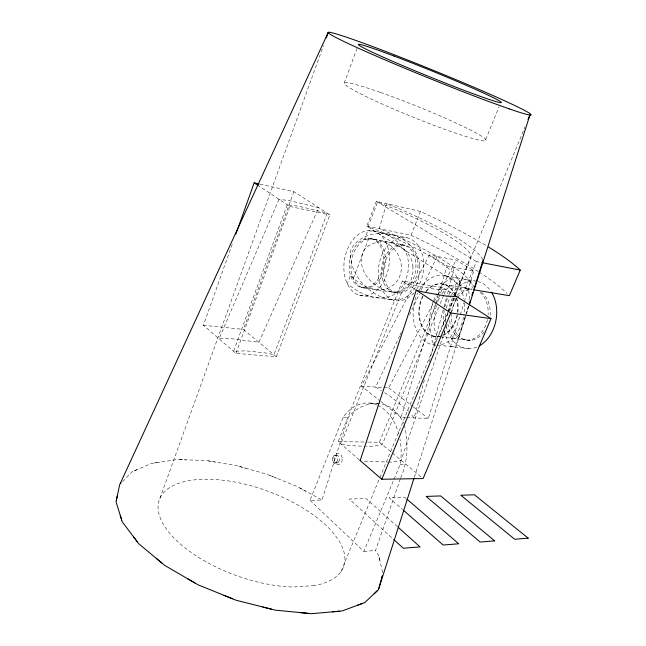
<?xml version="1.0" encoding="UTF-8"?>
<svg xmlns="http://www.w3.org/2000/svg" width="646" height="646" viewBox="0 0 646 646"><rect width="100%" height="100%" fill="white"/><g stroke="black" fill="none" stroke-linecap="round" stroke-linejoin="round"><path stroke-width="0.48" stroke-dasharray="3.23 2.42" d="M443.334 324.922L443.342 316.475L444.4 308.804M469.626 299.429L469.061 292.848L467.825 289.578L466.057 287.954C459.952 287.066 455.503 292.533 452.757 297.281M447.613 315.741L448.001 312.93M448.13 311.994L450.27 302.885L452.402 298.081M400.73 477.822C408.03 461.349 408.522 442.445 404.412 425.076M447.621 293.567L454.138 267.274M424.333 380.034L414.126 417.922L410.371 413.448M429.307 361.574L447.105 295.513M444.787 306.931L446.822 299.574L448.639 295.464M468.407 306.139L466.105 313.657M468.552 306.487L467.979 308.392A24.685 0.436 -72.5 0 1 466.331 313.722M405.898 417.607L401.029 417.421L435.356 304.557M435.654 303.596L437.996 295.876M438.295 294.907L447.097 265.974L429.38 254.952L361.397 386.114L380.05 400.843M406.875 417.647L428.322 418.479L464.014 302.732M464.312 301.771L473.825 270.908L456.141 260.088L429.38 254.952M465.209 316.548L458.83 335.88L455.382 338.617L453.266 338.383C450.214 334.378 448.728 329.105 447.92 324.122M376.86 404.953A49.952 34.327 -89 0 0 343.228 417.138L310.032 500.384L321.966 499.98L348.315 417.332C357.819 405.139 376.134 398.881 390.095 407.19A49.241 31.186 87.1 0 1 403.839 423.388M414.336 477.216L466.17 314.812M466.477 313.851L468.931 306.164M446.895 325.027L401.109 460.291L391.629 462.148L388.706 462.06M451.409 311.695L455.923 298.355M433.305 301.391C429.735 311.493 428.225 322.855 431.1 333.296C430.939 337.325 431.851 341.847 434.403 344.746L447.791 312.422M433.619 300.471L436.672 293.591M436.421 305.55C434.177 315.07 432.287 327.764 437.269 336.526L437.786 336.574M382.69 572.55L378.685 555.447L375.52 550.489L400.399 478.767M259.975 184.158L293.898 191.709L329.864 214.868L276.375 356.77L235.927 353.354L203.361 325.245L232.826 242.662M159.893 498.349L323.476 45.591M276.375 356.77L243.405 329.412L293.898 191.709M235.927 353.354L289.836 206.478L259.135 186.153M344.197 83.108L357.068 48.248M472.161 289.505L465.314 288.366L366.791 226.124L376.384 201.302L420.465 211.468A187.001 33.269 21.4 0 1 486.979 246.078M353.322 278.24L368.591 238.907M366.791 226.124L411.001 235.257L420.465 211.468M359.233 459.782L338.173 441.606L402.41 281.002L442.809 287.591L455.495 295.763M485.76 139.423L499.108 106.542M368.325 442.082L379.38 442.252L435.929 304.363M436.316 303.434L442.809 287.591M438.731 307.27L382.254 444.65L371.192 446.539L366.169 446.321M440.257 303.563L443.689 295.206M444.068 294.277L445.982 289.634L435.444 289.263L414.684 285.5L405.405 282.98L340.878 443.939L350.1 445.635L365.168 446.281M448.179 311.501L456.544 290.781L455.454 287.527L453.694 285.895L451.392 285.992C447.016 287.987 443.382 291.265 440.855 295.424M455.188 294.511L459.782 282.94L458.7 279.815L456.342 277.723C447.428 277.465 440.903 285.556 437.092 292.767M340.926 571.702L448.171 312.551M448.558 311.622L524.948 127.044M465.314 288.366L476.441 261.573L481.31 262.518M310.032 500.384L363.884 551.426L400.116 464.627A49.952 34.327 -89 0 0 400.011 439.312M449.002 294.649C451.732 287.244 462.358 274.429 470.498 281.858L472.412 288.035M399.672 335.888L375.641 387.035L381.342 390.636M400.108 334.967L401.392 332.23M409.548 314.877L419.415 293.865M421.135 290.215L437.019 256.414M437.964 301.044L440.435 296.231M361.397 386.114L388.658 387.883L433.652 302.683M434.12 301.795L437.399 295.585M437.867 294.697L456.141 260.088M122.587 481.714L132.042 471.806L151.624 463.376L176.649 459.621L205.331 460.412L235.984 465.451L267.048 474.301L297.047 486.478L321.966 499.98M133.972 470.974L138.47 469.036M154.087 463.004L159.82 462.14M179.451 459.702L186.008 459.879M363.884 551.426L375.52 550.489M400.116 464.627L405.308 464.611M334.911 462.996L336.849 462.988M335.016 455.309L336.954 455.317M338.173 441.606L367.316 442.066M364.32 461.317L387.729 462.035M343.228 417.138L348.315 417.332M208.311 460.905L215.296 462.052M369.673 403.096L378.257 403.532M203.361 325.245L243.405 329.412M437.705 345.142L469.997 348.638M432.473 335.968L439.676 336.8M440.653 336.913L470.127 340.337M359.507 295.27L394.003 300.261M361.13 287.446L395.594 292.67M443.503 284.2L471.976 288.94M445.675 275.858L474.794 280.953M238.988 466.307L246.037 468.31M447.097 265.974L473.825 270.908M371.224 238.705A24.911 16.949 -80.4 0 1 378.346 278.636A24.911 16.949 -80.4 0 1 349.704 272.071A24.911 16.949 -80.4 0 1 371.224 238.705L405.502 245.432A24.152 16.941 -80.3 0 1 412.754 284.224A24.152 16.941 -80.3 0 1 384.112 277.683A24.152 16.941 -80.3 0 1 405.502 245.432M372.863 230.816A32.946 22.416 -80.4 0 1 382.464 283.529A32.946 22.416 -80.4 0 1 344.536 275.115A32.946 22.416 -80.4 0 1 372.863 230.816L407.109 237.785M289.836 206.478L329.864 214.868M269.931 475.472L276.706 478.226M388.351 235.217L377.337 231.72L367.832 230.679L364.481 239.335L368.559 238.899L376.957 239.827L385.274 242.46C400.528 249.259 407.343 271.134 394.851 283.642C381.778 296.256 360.597 287.317 350.592 275.204L347.354 283.57C358.635 293.365 374.309 300.794 389.481 296.7L389.683 296.611A31.985 26.284 -86.7 0 0 405.535 280.275A31.888 26.195 -86.7 0 0 408.425 263.463C407.909 242.403 385.089 232.294 367.978 226.875L377.595 202.028L398.098 210.41A105.718 18.403 21.5 0 1 471.079 255.646L459.403 284.636L460.162 282.019L455.26 274.623A105.048 20.882 21.4 0 0 388.367 235.192M299.671 487.9L305.865 491.259M376.384 201.302L476.441 261.573M384.604 392.695L390.305 396.305L408.49 411.203M402.41 281.002L414.902 289.271M388.658 387.883L412.455 406.237M413.246 406.851L428.322 418.479M380.825 401.457L401.029 417.421M379.38 442.252L421.572 477.273M406.116 498.478L404.59 497.162L389.045 497.695L402.579 509.524M397.524 526.724L365.967 498.478L349.3 499.051L392.986 538.804M474.325 287.373C466.355 273.282 451.279 265.716 438.254 257.084C419.165 246.417 399.511 236.702 379.154 228.676L386.526 203.643L400.819 209.474A119.034 20.745 21.5 0 1 483.006 260.201M379.081 557.135L380.026 561.148M444.23 330.72C445.457 336.364 447.735 341.968 451.199 346.522L453.993 346.902L455.616 345.933L459.815 334.063A24.685 0.436 -72.5 0 0 466.041 314.65M411.001 235.257A185.782 37.743 21.2 0 1 478.379 271.586M479.162 272.103A185.782 37.743 21.2 0 1 507.11 293.454M377.732 405.349A49.952 34.327 -89 0 1 398.84 434.144M480.026 292.412A25.759 19.251 -81.9 0 1 488.11 314.788M487.415 319.633A25.759 19.251 -81.9 0 1 467.591 340.119A25.759 19.251 -81.9 0 1 449.632 320.658M449.802 311.267A25.759 19.251 -81.9 0 1 455.228 297.661M457.134 295.303A25.759 19.251 -81.9 0 1 471.927 288.907M426.166 291.556A26.518 19.323 -81.9 0 1 455.696 295.367M456.657 297.935A26.518 19.323 -81.9 0 1 449.172 331.099A26.518 19.323 -81.9 0 1 424.317 329.735A26.518 19.323 -81.9 0 1 423.195 296.102M425.787 291.491A26.526 19.323 -81.9 0 1 455.317 295.311M456.278 297.879A26.526 19.323 -81.9 0 1 457.174 314.424M456.972 315.401A26.526 19.323 -81.9 0 1 442.575 335.298M440.047 336.146A26.526 19.323 -81.9 0 1 421.216 324.914A26.526 19.323 -81.9 0 1 422.807 296.046M419.375 289.852A35.094 25.582 -81.9 0 1 444.876 275.68A35.094 25.582 -81.9 0 1 463.933 298.783M464.539 303.281A35.094 25.582 -81.9 0 1 463.99 315.369M463.626 317.202A35.094 25.582 -81.9 0 1 439.635 344.932M435.792 345.158A35.094 25.582 -81.9 0 1 417.574 293.236M477.709 281.462A34.028 25.477 -81.9 0 1 490.992 291.354M476.708 347.112A34.028 25.477 -81.9 0 1 446.459 327.086M445.667 322.491A34.028 25.477 -81.9 0 1 445.74 311.929M446.386 308.118A34.028 25.477 -81.9 0 1 451.086 295.723M451.562 294.931A34.028 25.477 -81.9 0 1 476.78 281.26M481.359 292.194A25.711 19.251 -81.9 0 1 490.064 316.055M484.129 331.907A25.711 19.251 -81.9 0 1 462.294 338.593A25.711 19.251 -81.9 0 1 451.53 314.392M451.611 313.447A25.711 19.251 -81.9 0 1 470.934 289.238M414.005 292.767A31.945 22.416 -80.3 0 1 378.435 276.989A31.945 22.416 -80.3 0 1 408.74 238.237A31.945 22.416 -80.3 0 1 416.363 289.755M412.931 266.031L412.915 272.531L411.518 278.684A23.749 19.154 85.6 0 1 400.552 291.136C379.412 296.885 351.852 269.891 364.449 249.348C379.46 233.448 410.864 244.269 412.931 266.031M419.488 265.458L419.456 274.082L417.591 282.254A31.412 25.339 85.6 0 1 403.015 298.694C377.094 305.421 347.217 276.391 350.818 250.365C357.44 235.507 376.109 231.066 390.959 234.498C405.535 237.962 418.729 249.744 419.488 265.458M342.041 459.185C343.074 466.501 331.882 466.452 333.102 459.12C332.068 451.812 343.244 451.861 342.041 459.185M287.236 204.758L233.561 351.311L245.892 350.81L266.184 353.039L273.944 354.751L327.207 213.164L299.243 206.292L287.236 204.758M278.991 199.299L219.059 338.787L229.782 338.512L258.901 342.267L318.696 207.681L290.207 200.793L278.991 199.299M314.384 585.583L293.074 587.028A98.031 45.042 19.9 0 1 158.092 508.604A98.031 45.042 19.9 0 1 287.995 499.794A98.031 45.042 19.9 0 1 314.384 585.583M380.195 92.313L366.007 87.557A76.47 5.782 22 0 0 389.708 107.365A76.47 5.782 22 0 0 485.881 139.601A76.47 5.782 22 0 0 380.195 92.313M336.752 461.882A3.844 2.568 -89 0 0 335.678 455.446A3.844 2.568 -89 0 0 332.48 460.138A3.844 2.568 -89 0 0 336.752 461.882M338.69 461.874A3.836 2.568 -89 0 0 337.616 455.454A3.836 2.568 -89 0 0 334.418 460.138A3.836 2.568 -89 0 0 338.69 461.874M410.695 283.893A24.201 16.949 -80.3 0 0 403.459 245.028A24.201 16.949 -80.3 0 0 382.061 277.352A24.201 16.949 -80.3 0 0 410.695 283.893M380.139 278.927A24.871 16.949 -80.4 0 0 373.017 239.052A24.871 16.949 -80.4 0 0 351.505 272.362A24.871 16.949 -80.4 0 0 380.139 278.927"/><path stroke-width="0.97" d="M483.006 260.201L473.793 289.779M326.222 37.993L328.281 32.3L119.655 484.783L116.038 501.813L122.304 521.952L138.785 543.762L164.738 565.42L198.225 584.896L236.258 600.287L275.244 610.139L311.558 613.7L342.13 610.963L364.796 602.581L378.459 589.653L381.253 579.51M382.254 575.901L381.511 578.59L382.319 576.289M117.225 496.217L116.393 500.133M120.875 483.499L121.004 483.047M471.935 295.149L472.751 292.355M469.416 303.628L470.28 300.77M378.459 589.653L414.029 478.177M469.238 305.203L529.962 114.931L528.032 119.591M360.153 460.582L416.274 290.175L422.944 291.976L446.838 296.199L456.569 296.449M377.183 590.864L374.155 593.731M235.871 234.118L254.161 182.858L259.006 183.94M381.802 479.259L450.722 312.979L491.008 318.631L423.106 478.549L381.802 479.259L359.983 460.437M488.602 247.071A187.001 33.269 21.4 0 1 520.264 270.085L509.347 295.682L474.116 289.836M362.681 603.364L357.642 605.221M339.255 611.221L332.448 611.827M308.134 613.361L300.01 612.57M271.538 609.202L262.777 606.99M482.287 262.712L520.264 270.085M232.608 598.81L224.017 595.329M194.987 583.015L187.38 578.59M162.211 563.312L156.284 558.37M456.342 296.304L491.008 318.631M254.161 182.858L258.311 185.604M415.741 289.82L450.722 312.979M406.875 499.132L458.692 543.779L443.164 545.03L403.33 510.187M137.17 541.623L133.399 536.624M398.275 527.394L420.062 546.896L403.354 548.244L393.729 539.483M121.69 519.965L120.253 515.346M491.517 292.186A34.028 25.477 -81.9 0 1 479.154 345.957M494.65 540.872L480.18 542.042L426.134 496.427L440.661 495.934L494.65 540.872M528.194 538.166L514.692 539.257L460.824 495.248L474.439 494.788L528.194 538.166M509.153 108.859L488.869 101.559A109.327 4.457 22.1 0 1 330.098 34.214A109.327 4.457 22.1 0 1 453.007 78.432A109.327 4.457 22.1 0 1 509.153 108.859M393.923 56.008L379.775 50.784A77.14 3.141 22.1 0 0 405.204 66.691A77.14 3.141 22.1 0 0 501.11 102.108A77.14 3.141 22.1 0 0 393.923 56.008"/></g></svg>
